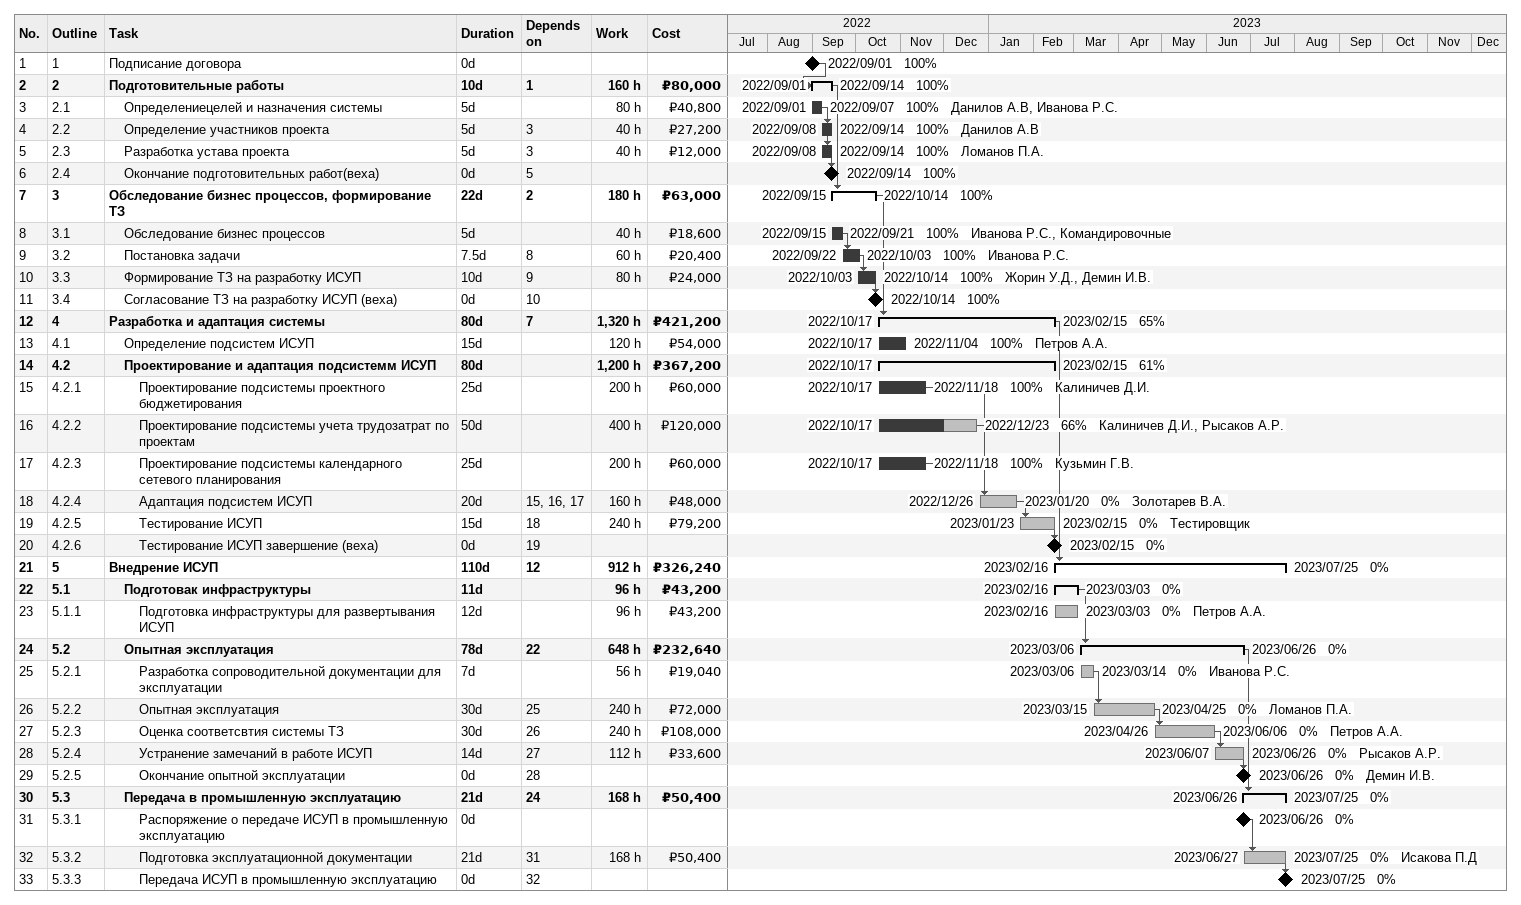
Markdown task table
| ID | WBS | Task | Duration | Start | Finish | Predecessors | Resources | % complete | Work (h) | Cost (₽) |
|---|---|---|---|---|---|---|---|---|---|---|
| 1 | 1 | Подписание договора | 0d | 2022-09-01 | 2022-09-01 |  |  | 100 |  |  |
| 2 | 2 | **Подготовительные работы** | 10d | 2022-09-01 | 2022-09-14 | 1 |  | 100 | 160 | 80000 |
| 3 | 2.1 | Определениецелей и назначения системы | 5d | 2022-09-01 | 2022-09-07 |  | Данилов А.В, Иванова Р.С. | 100 | 80 | 40800 |
| 4 | 2.2 | Определение участников проекта | 5d | 2022-09-08 | 2022-09-14 | 3 | Данилов А.В | 100 | 40 | 27200 |
| 5 | 2.3 | Разработка устава проекта | 5d | 2022-09-08 | 2022-09-14 | 3 | Ломанов П.А. | 100 | 40 | 12000 |
| 6 | 2.4 | Окончание подготовительных работ(веха) | 0d | 2022-09-14 | 2022-09-14 | 5 |  | 100 |  |  |
| 7 | 3 | **Обследование бизнес процессов, формирование ТЗ** | 22d | 2022-09-15 | 2022-10-14 | 2 |  | 100 | 180 | 63000 |
| 8 | 3.1 | Обследование бизнес процессов | 5d | 2022-09-15 | 2022-09-21 |  | Иванова Р.С., Командировочные | 100 | 40 | 18600 |
| 9 | 3.2 | Постановка задачи | 7.5d | 2022-09-22 | 2022-10-03 | 8 | Иванова Р.С. | 100 | 60 | 20400 |
| 10 | 3.3 | Формирование ТЗ на разработку ИСУП | 10d | 2022-10-03 | 2022-10-14 | 9 | Жорин У.Д., Демин И.В. | 100 | 80 | 24000 |
| 11 | 3.4 | Согласование ТЗ на разработку ИСУП (веха) | 0d | 2022-10-14 | 2022-10-14 | 10 |  | 100 |  |  |
| 12 | 4 | **Разработка и адаптация системы** | 80d | 2022-10-17 | 2023-02-15 | 7 |  | 65 | 1320 | 421200 |
| 13 | 4.1 | Определение подсистем ИСУП | 15d | 2022-10-17 | 2022-11-04 |  | Петров А.А. | 100 | 120 | 54000 |
| 14 | 4.2 | **Проектирование и адаптация подсистемм ИСУП** | 80d | 2022-10-17 | 2023-02-15 |  |  | 61 | 1200 | 367200 |
| 15 | 4.2.1 | Проектирование подсистемы проектного бюджетирования | 25d | 2022-10-17 | 2022-11-18 |  | Калиничев Д.И. | 100 | 200 | 60000 |
| 16 | 4.2.2 | Проектирование подсистемы учета трудозатрат по проектам | 50d | 2022-10-17 | 2022-12-23 |  | Калиничев Д.И., Рысаков А.Р. | 66 | 400 | 120000 |
| 17 | 4.2.3 | Проектирование подсистемы календарного сетевого планирования | 25d | 2022-10-17 | 2022-11-18 |  | Кузьмин Г.В. | 100 | 200 | 60000 |
| 18 | 4.2.4 | Адаптация подсистем ИСУП | 20d | 2022-12-26 | 2023-01-20 | 15, 16, 17 | Золотарев В.А. | 0 | 160 | 48000 |
| 19 | 4.2.5 | Тестирование ИСУП | 15d | 2023-01-23 | 2023-02-15 | 18 | Тестировщик | 0 | 240 | 79200 |
| 20 | 4.2.6 | Тестирование ИСУП завершение (веха) | 0d | 2023-02-15 | 2023-02-15 | 19 |  | 0 |  |  |
| 21 | 5 | **Внедрение ИСУП** | 110d | 2023-02-16 | 2023-07-25 | 12 |  | 0 | 912 | 326240 |
| 22 | 5.1 | **Подготовак инфраструктуры** | 11d | 2023-02-16 | 2023-03-03 |  |  | 0 | 96 | 43200 |
| 23 | 5.1.1 | Подготовка инфраструктуры для развертывания ИСУП | 12d | 2023-02-16 | 2023-03-03 |  | Петров А.А. | 0 | 96 | 43200 |
| 24 | 5.2 | **Опытная эксплуатация** | 78d | 2023-03-06 | 2023-06-26 | 22 |  | 0 | 648 | 232640 |
| 25 | 5.2.1 | Разработка сопроводительной документации для эксплуатации | 7d | 2023-03-06 | 2023-03-14 |  | Иванова Р.С. | 0 | 56 | 19040 |
| 26 | 5.2.2 | Опытная эксплуатация | 30d | 2023-03-15 | 2023-04-25 | 25 | Ломанов П.А. | 0 | 240 | 72000 |
| 27 | 5.2.3 | Оценка соответсвтия системы ТЗ | 30d | 2023-04-26 | 2023-06-06 | 26 | Петров А.А. | 0 | 240 | 108000 |
| 28 | 5.2.4 | Устранение замечаний в работе ИСУП | 14d | 2023-06-07 | 2023-06-26 | 27 | Рысаков А.Р. | 0 | 112 | 33600 |
| 29 | 5.2.5 | Окончание опытной эксплуатации | 0d | 2023-06-26 | 2023-06-26 | 28 | Демин И.В. | 0 |  |  |
| 30 | 5.3 | **Передача в промышленную эксплуатацию** | 21d | 2023-06-26 | 2023-07-25 | 24 |  | 0 | 168 | 50400 |
| 31 | 5.3.1 | Распоряжение о передаче ИСУП в промышленную эксплуатацию | 0d | 2023-06-26 | 2023-06-26 |  |  | 0 |  |  |
| 32 | 5.3.2 | Подготовка эксплуатационной документации | 21d | 2023-06-27 | 2023-07-25 | 31 | Исакова П.Д | 0 | 168 | 50400 |
| 33 | 5.3.3 | Передача ИСУП в промышленную эксплуатацию | 0d | 2023-07-25 | 2023-07-25 | 32 |  | 0 |  |  |
